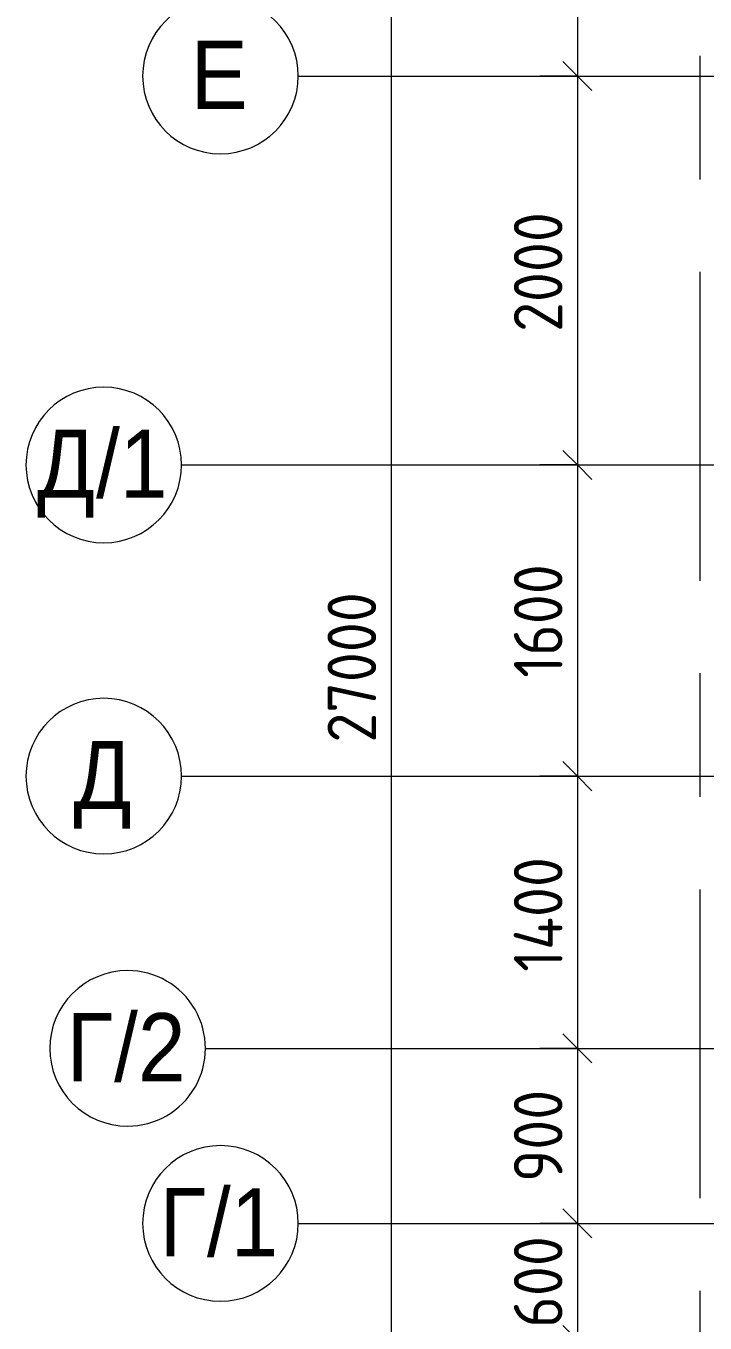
# Model space of a CAD drawing. Header units: millimetres. Extents: x 81094 to 272713, y -8553 to 29000.
# Drawn here: x 81094 to 84585, y 10588 to 17257 of the extents above; entities that cross this region are included whole.
import ezdxf

# ---------------------------------------------------------------- set-up
doc = ezdxf.new("R2010")
doc.units = ezdxf.units.MM
doc.linetypes.add('Осевая', pattern=[3175, 635, -476.25, 1587.5, -476.25])
for name, color, linetype, lineweight in [('A-ANNO-DIMS', 7, 'Continuous', 9), ('A-ANNO-DIMS-100', 7, 'Continuous', 9), ('Оси', 7, 'Continuous', 9), ('Оси-1', 7, 'Continuous', 20), ('Оси-2', 7, 'Осевая', 9)]:
    doc.layers.add(name, color=color, linetype=linetype, lineweight=lineweight)
doc.styles.add('Arial', font='arial.ttf', dxfattribs={"width": 0.9, "height": 350})
doc.styles.add('ISOCPEUR', font='isocpeur.ttf', dxfattribs={"width": 0.9, "height": 250})
doc.dimstyles.new('ISO-2_5_0_9К_БОЛЬШОЙ', dxfattribs={"dimscale": 304.8, "dimtxt": 248.995294, "dimasz": 0.492126, "dimexe": 0.393701, "dimexo": 0.984252, "dimgap": 0, "dimtad": 1, "dimdec": 0, "dimrnd": 10, "dimzin": 0, "dimdsep": 46, "dimtxsty": 'ISOCPEUR', "dimblk1": 'OBLIQUE', "dimblk2": 'OBLIQUE', "dimsah": 1, "dimcen": 0.09, "dimdle": 0.393701, "dimazin": 0, "dimtfac": 1, "dimtdec": 4, "dimtix": 1, "dimtmove": 0, "dimatfit": 3, "dimfxl": 1, "dimtvp": 1, "dimtolj": 1, "dimtzin": 0, "dimarcsym": 2})
doc.dimstyles.new('ISO-2_5_0_9К_БОЛЬШОЙ_1', dxfattribs={"dimscale": 304.8, "dimtxt": 248.995294, "dimasz": 0.492126, "dimexe": 0.393701, "dimexo": 0.984252, "dimgap": 0, "dimtad": 1, "dimdec": 0, "dimrnd": 10, "dimzin": 0, "dimdsep": 46, "dimtxsty": 'ISOCPEUR', "dimblk1": 'OBLIQUE', "dimblk2": 'OBLIQUE', "dimsah": 1, "dimcen": 0.09, "dimdle": 0.393701, "dimazin": 0, "dimtfac": 1, "dimtdec": 4, "dimtix": 1, "dimtmove": 2, "dimatfit": 3, "dimfxl": 1, "dimtvp": 1, "dimtolj": 1, "dimtzin": 0, "dimarcsym": 2})

# ---------------------------------------------------------------- blocks, each defined once
blk = doc.blocks.new('Ось сетки - D8-29747960-План расстановки осветительного оборудования 2 этажа в осях 23-33')
at = {"layer": 'Оси-1'}
for start, end in [(360, 180), (180, 360)]:
    blk.add_arc((0, 0), 4, start, end, dxfattribs=at)
blk = doc.blocks.new('DIMBLOCK4-План расстановки осветительного оборудования 2 этажа в осях 23-33')
at = {"layer": 'A-ANNO-DIMS-100', "lineweight": 20}
for p, q in [((83929, 18150), (83854, 18225)), ((83929, 18150), (84004, 18075)), ((83929, 17000), (83854, 17075)), ((83929, 17000), (84004, 16925))]:
    blk.add_line(p, q, dxfattribs=at)
at = {"layer": 'A-ANNO-DIMS-100'}
for p, q in [((83735.1, 18150), (84049, 18150)), ((83929, 18150), (83735.1, 18150)), ((83929, 18150), (83929, 17000)), ((83735.1, 17000), (84049, 17000)), ((83929, 17000), (83735.1, 17000))]:
    blk.add_line(p, q, dxfattribs=at)
at = {"layer": 'A-ANNO-DIMS-100', "color": 0, "insert": (83602.4, 17302.1), "char_height": 250, "width": 655.049, "attachment_point": 1, "rotation": 90, "line_spacing_factor": 1.149209, "style": 'ISOCPEUR'}
blk.add_mtext('1150', dxfattribs=at)
blk = doc.blocks.new('_Oblique')
at = {"color": 0, "linetype": 'ByBlock', "lineweight": -2}
blk.add_line((-0.5, -0.5), (0.5, 0.5), dxfattribs=at)
blk = doc.blocks.new('DIMBLOCK5-План расстановки осветительного оборудования 2 этажа в осях 23-33')
at = {"layer": 'A-ANNO-DIMS-100', "lineweight": 20}
for p, q in [((83929, 17000), (83854, 17075)), ((83929, 17000), (84004, 16925)), ((83929, 15000), (83854, 15075)), ((83929, 15000), (84004, 14925))]:
    blk.add_line(p, q, dxfattribs=at)
at = {"layer": 'A-ANNO-DIMS-100'}
for p, q in [((83735.1, 17000), (84049, 17000)), ((83929, 17000), (83735.1, 17000)), ((83929, 17000), (83929, 15000)), ((83735.1, 15000), (84049, 15000)), ((83929, 15000), (83735.1, 15000))]:
    blk.add_line(p, q, dxfattribs=at)
at = {"layer": 'A-ANNO-DIMS-100', "color": 0, "insert": (83602.4, 15684), "char_height": 250, "width": 758.478, "attachment_point": 1, "rotation": 90, "line_spacing_factor": 1.149209, "style": 'ISOCPEUR'}
blk.add_mtext('2000', dxfattribs=at)
blk = doc.blocks.new('DIMBLOCK6-План расстановки осветительного оборудования 2 этажа в осях 23-33')
at = {"layer": 'A-ANNO-DIMS-100', "lineweight": 20}
for p, q in [((83929, 15000), (83854, 15075)), ((83929, 15000), (84004, 14925)), ((83929, 13400), (83854, 13475)), ((83929, 13400), (84004, 13325))]:
    blk.add_line(p, q, dxfattribs=at)
at = {"layer": 'A-ANNO-DIMS-100'}
for p, q in [((83735.1, 15000), (84049, 15000)), ((83929, 15000), (83735.1, 15000)), ((83929, 15000), (83929, 13400)), ((83735.1, 13400), (84049, 13400)), ((83929, 13400), (83735.1, 13400))]:
    blk.add_line(p, q, dxfattribs=at)
at = {"layer": 'A-ANNO-DIMS-100', "color": 0, "insert": (83602.4, 13905.5), "char_height": 250, "width": 706.764, "attachment_point": 1, "rotation": 90, "line_spacing_factor": 1.149209, "style": 'ISOCPEUR'}
blk.add_mtext('1600', dxfattribs=at)
blk = doc.blocks.new('DIMBLOCK7-План расстановки осветительного оборудования 2 этажа в осях 23-33')
at = {"layer": 'A-ANNO-DIMS-100', "lineweight": 20}
for p, q in [((83929, 13400), (83854, 13475)), ((83929, 13400), (84004, 13325)), ((83929, 12000), (83854, 12075)), ((83929, 12000), (84004, 11925))]:
    blk.add_line(p, q, dxfattribs=at)
at = {"layer": 'A-ANNO-DIMS-100'}
for p, q in [((83735.1, 13400), (84049, 13400)), ((83929, 13400), (83735.1, 13400)), ((83929, 13400), (83929, 12000)), ((83735.1, 12000), (84049, 12000)), ((83929, 12000), (83735.1, 12000))]:
    blk.add_line(p, q, dxfattribs=at)
at = {"layer": 'A-ANNO-DIMS-100', "color": 0, "insert": (83602.4, 12393.5), "char_height": 250, "width": 735.494, "attachment_point": 1, "rotation": 90, "line_spacing_factor": 1.149209, "style": 'ISOCPEUR'}
blk.add_mtext('1400', dxfattribs=at)
blk = doc.blocks.new('DIMBLOCK8-План расстановки осветительного оборудования 2 этажа в осях 23-33')
at = {"layer": 'A-ANNO-DIMS-100', "lineweight": 20}
for p, q in [((83929, 12000), (83854, 12075)), ((83929, 12000), (84004, 11925)), ((83929, 11100), (83854, 11175)), ((83929, 11100), (84004, 11025))]:
    blk.add_line(p, q, dxfattribs=at)
at = {"layer": 'A-ANNO-DIMS-100'}
for p, q in [((83735.1, 12000), (84049, 12000)), ((83929, 12000), (83735.1, 12000)), ((83929, 12000), (83929, 11100)), ((83735.1, 11100), (84049, 11100)), ((83929, 11100), (83735.1, 11100))]:
    blk.add_line(p, q, dxfattribs=at)
at = {"layer": 'A-ANNO-DIMS-100', "color": 0, "insert": (83602.4, 11313), "char_height": 250, "width": 568.858, "attachment_point": 1, "rotation": 90, "line_spacing_factor": 1.149209, "style": 'ISOCPEUR'}
blk.add_mtext('900', dxfattribs=at)
blk = doc.blocks.new('DIMBLOCK9-План расстановки осветительного оборудования 2 этажа в осях 23-33')
at = {"layer": 'A-ANNO-DIMS-100', "lineweight": 20}
for p, q in [((83929, 11100), (83854, 11175)), ((83929, 11100), (84004, 11025)), ((83929, 10500), (83854, 10575)), ((83929, 10500), (84004, 10425))]:
    blk.add_line(p, q, dxfattribs=at)
at = {"layer": 'A-ANNO-DIMS-100'}
for p, q in [((83735.1, 11100), (84049, 11100)), ((83929, 11100), (83735.1, 11100)), ((83929, 11100), (83929, 10500)), ((83735.1, 10500), (84049, 10500)), ((83929, 10500), (83735.1, 10500))]:
    blk.add_line(p, q, dxfattribs=at)
at = {"layer": 'A-ANNO-DIMS-100', "color": 0, "insert": (83602.4, 10563), "char_height": 250, "width": 568.858, "attachment_point": 1, "rotation": 90, "line_spacing_factor": 1.149209, "style": 'ISOCPEUR'}
blk.add_mtext('600', dxfattribs=at)
blk = doc.blocks.new('DIMBLOCK13-План расстановки осветительного оборудования 2 этажа в осях 23-33')
at = {"layer": 'A-ANNO-DIMS-100'}
for p, q in [((82971, 27120), (82971, -120)), ((82777.1, 27000), (83091, 27000)), ((82971, 27000), (82777.1, 27000)), ((82777.1, 0), (83091, 0)), ((82971, 0), (82777.1, 0))]:
    blk.add_line(p, q, dxfattribs=at)
at = {"layer": 'A-ANNO-DIMS-100', "lineweight": 20}
for p, q in [((82971, 27000), (82896, 27075)), ((82971, 27000), (83046, 26925)), ((82971, 0), (82896, 75)), ((82971, 0), (83046, -75))]:
    blk.add_line(p, q, dxfattribs=at)
at = {"layer": 'A-ANNO-DIMS-100', "color": 0, "insert": (82644.4, 13572), "char_height": 250, "width": 948.097, "attachment_point": 1, "rotation": 90, "line_spacing_factor": 1.149209, "style": 'ISOCPEUR'}
blk.add_mtext('27000', dxfattribs=at)

msp = doc.modelspace()

# ---------------------------------------------------------------- linework, layer by layer
at = {"layer": 'Оси'}
for p, q in [((82493.9, 17000), (84993.9, 17000)), ((81893.9, 15000), (84393.9, 15000)), ((81893.9, 13400), (84393.9, 13400)), ((82016.6, 12000), (83452.8, 12000)), ((83503.6, 12000), (84939.7, 12000)), ((82493.9, 11100), (84993.9, 11100))]:
    msp.add_line(p, q, dxfattribs=at)
at = {"layer": 'Оси-2'}
for p, q in [((84560, 593.7), (84560, 19415.1)), ((84393.9, 15000), (122138, 15000)), ((84393.9, 13400), (122138, 13400)), ((83452.8, 12000), (83503.6, 12000))]:
    msp.add_line(p, q, dxfattribs=at)

# ---------------------------------------------------------------- block references
at = {"layer": 'Оси-1', "xscale": 99.99999999999993, "yscale": 99.99999999999993, "zscale": 99.99999999999993}
for p, rotation in [((82093.9, 17000), 269.9999999999994), ((81493.9, 15000), 269.9999999999994), ((81493.9, 13400), 269.9999999999994), ((81616.6, 12000), 269.9999999999995), ((82093.9, 11100), 269.9999999999994)]:
    msp.add_blockref('Ось сетки - D8-29747960-План расстановки осветительного оборудования 2 этажа в осях 23-33', p, dxfattribs=dict(at, rotation=rotation))

# ---------------------------------------------------------------- texts
at = {"layer": 'Оси', "char_height": 350, "attachment_point": 1, "style": 'Arial'}
for s, insert, width in [('\\fArial|b0|i0|c204|p34|;\\W.9;Е', (81941.1, 17181), 360.759), ('\\fArial|b0|i0|c204|p34|;\\W.9;Д', (81150.7, 15181), 367.975), ('/1', (81454.3, 15181), 454.557), ('\\fArial|b0|i0|c204|p34|;\\W.9;Д', (81338.4, 13581), 367.975), ('\\fArial|b0|i0|c204|p34|;\\W.9;Г', (81303.2, 12181), 295.823), ('/2', (81547.3, 12181), 454.557), ('\\fArial|b0|i0|c204|p34|;\\W.9;Г', (81780.4, 11281), 295.823), ('/1', (82024.5, 11281), 454.557)]:
    msp.add_mtext(s, dxfattribs=dict(at, insert=insert, width=width))

# ---------------------------------------------------------------- dimensions: what is measured, and where the dimension line sits
at = {"layer": 'A-ANNO-DIMS'}
dim = msp.add_linear_dim(base=(82971, 0), p1=(83077.1, 27000), p2=(83077.1, 0), angle=90, dimstyle='ISO-2_5_0_9К_БОЛЬШОЙ_1', override={"dimpost": '<>', "dimfxl": 26999.999823}, dxfattribs=at)
dim.commit()
dim.dimension.update_dxf_attribs({"geometry": 'DIMBLOCK13-План расстановки осветительного оборудования 2 этажа в осях 23-33', "text_midpoint": (82811.1, 14046), "dimtype": 160, "text_rotation": 90})
for base, p1, p2, override, picture, middle in [((83929, 17000), (84035.1, 18150), (84035.1, 17000), {"dimpost": '<>', "dimfxl": 1150}, 'DIMBLOCK4-План расстановки осветительного оборудования 2 этажа в осях 23-33', (83804, 17575)), ((83929, 15000), (84035.1, 17000), (84035.1, 15000), {"dimpost": '<>', "dimfxl": 2000.000075}, 'DIMBLOCK5-План расстановки осветительного оборудования 2 этажа в осях 23-33', (83804, 16000)), ((83929, 13400), (84035.1, 15000), (84035.1, 13400), {"dimpost": '<>', "dimfxl": 1600}, 'DIMBLOCK6-План расстановки осветительного оборудования 2 этажа в осях 23-33', (83804, 14200)), ((83929, 12000), (84035.1, 13400), (84035.1, 12000), {"dimpost": '<>', "dimfxl": 1399.999995}, 'DIMBLOCK7-План расстановки осветительного оборудования 2 этажа в осях 23-33', (83804, 12700)), ((83929, 11100), (84035.1, 12000), (84035.1, 11100), {"dimpost": '<>', "dimfxl": 900}, 'DIMBLOCK8-План расстановки осветительного оборудования 2 этажа в осях 23-33', (83804, 11550)), ((83929, 10500), (84035.1, 11100), (84035.1, 10500), {"dimpost": '<>', "dimfxl": 600}, 'DIMBLOCK9-План расстановки осветительного оборудования 2 этажа в осях 23-33', (83804, 10800))]:
    dim = msp.add_linear_dim(base=base, p1=p1, p2=p2, angle=90, dimstyle='ISO-2_5_0_9К_БОЛЬШОЙ', override=override, dxfattribs=at)
    dim.commit()
    dim.dimension.update_dxf_attribs({"geometry": picture, "text_midpoint": middle})

doc.saveas('drawing.dxf')
